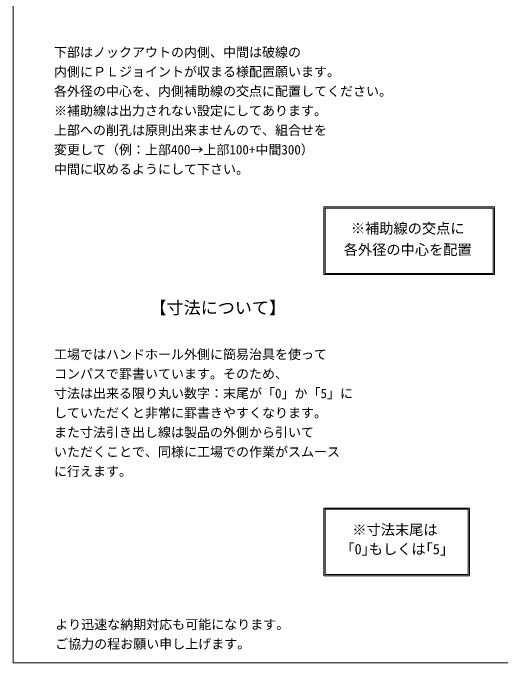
# Model space of a CAD drawing. Units: millimetres, scale not verified. Extents: x -4890 to 18490, y -2307 to 2307.
# Drawn here: x -4890 to -2944, y -1968 to 626 of the extents above; entities that cross this region are included whole.
import ezdxf
from ezdxf.enums import TextEntityAlignment as Align

# ---------------------------------------------------------------- set-up
doc = ezdxf.new("R2010")
doc.units = ezdxf.units.MM
doc.header["$LTSCALE"] = 10
for name, color, linetype, lineweight in [('0-2_waku', 7, 'Continuous', 18), ('0-8_hole', 6, 'Continuous', 18), ('0-D_dims', 7, 'Continuous', 18)]:
    doc.layers.add(name, color=color, linetype=linetype, lineweight=lineweight)
doc.styles.add('ＭＳ ゴシック', font='')
doc.styles.get('ＭＳ ゴシック').set_extended_font_data('MS Gothic')

msp = doc.modelspace()

# ---------------------------------------------------------------- linework, layer by layer
at = {"layer": '0-2_waku'}
for p, q in [((-4890, 2307.38), (-4890, -1967.62)), ((-4890, -1967.62), (-1830, -1967.62)), ((-4890, -1967.62), (-1830, -1967.62)), ((-4890, -1967.62), (-1830, -1967.62)), ((-4890, -1967.62), (-1830, -1967.62))]:
    msp.add_line(p, q, dxfattribs=at)
at = {"layer": '0-8_hole'}
for p, q in [((-3650.47, -418.11), (-3650.47, -148.11)), ((-3650.47, -148.11), (-2970.47, -148.11)), ((-3645.47, -413.11), (-3645.47, -153.11)), ((-3645.47, -153.11), (-2975.47, -153.11)), ((-2975.47, -413.11), (-2975.47, -153.11)), ((-2970.47, -418.11), (-2970.47, -148.11)), ((-3645.47, -413.11), (-2975.47, -413.11)), ((-3650.47, -418.11), (-2970.47, -418.11)), ((-3650.47, -1349.33), (-3070.47, -1349.33)), ((-3650.47, -1619.33), (-3650.47, -1349.33)), ((-3645.47, -1354.33), (-3075.47, -1354.33)), ((-3645.47, -1614.33), (-3645.47, -1354.33)), ((-3075.47, -1614.33), (-3075.47, -1354.33)), ((-3070.47, -1619.33), (-3070.47, -1349.33)), ((-3650.47, -1619.33), (-3070.47, -1619.33)), ((-3645.47, -1614.33), (-3075.47, -1614.33))]:
    msp.add_line(p, q, dxfattribs=at)

# ---------------------------------------------------------------- texts
at = {"layer": '0-D_dims', "style": 'ＭＳ ゴシック'}
for s, height, p in [('下部はノックアウトの内側、中間は破線の', 38.01, (-4726.7, 438.85)), ('内側にＰＬジョイントが収まる様配置願います。', 38.01, (-4726.7, 361.09)), ('各外径の中心を、内側補助線の交点に配置してください。', 38.01, (-4726.7, 283.33)), ('※補助線は出力されない設定にしてあります。', 38.01, (-4726.7, 205.57)), ('上部への削孔は原則出来ませんので、組合せを', 38.01, (-4726.7, 127.81)), ('変更して（例：上部400→上部100+中間300）', 38.01, (-4726.7, 50.05)), ('中間に収めるようにして下さい。', 38.01, (-4726.7, -27.71)), (' ※補助線の交点に', 41.57, (-3571.37, -266.75)), ('各外径の中心を配置', 41.57, (-3571.37, -351.8)), ('【寸法について】', 49.88, (-4345.66, -589.95)), ('工場ではハンドホール外側に簡易治具を使って', 38.01, (-4726.7, -766.58)), ('コンパスで罫書いています。そのため、', 38.01, (-4726.7, -844.34)), ('寸法は出来る限り丸い数字：末尾が「0」か「5」に', 38.01, (-4726.7, -922.1)), ('していただくと非常に罫書きやすくなります。', 38.01, (-4726.7, -999.86)), ('また寸法引き出し線は製品の外側から引いて', 38.01, (-4726.7, -1077.62)), ('いただくことで、同様に工場での作業がスムース', 38.01, (-4726.7, -1155.38)), ('に行えます。', 38.01, (-4726.7, -1233.14)), ('※寸法末尾は', 41.57, (-3537.17, -1469.34)), ('「0｣もしくは｢5｣', 41.57, (-3584.78, -1546.36)), ('より迅速な納期対応も可能になります。\u3000', 38.01, (-4721.86, -1844.04)), ('ご協力の程お願い申し上げます。', 38.01, (-4721.86, -1921.8))]:
    msp.add_text(s, height=height, dxfattribs=at).set_placement(p, align=Align.BOTTOM_LEFT)

doc.saveas('drawing.dxf')
